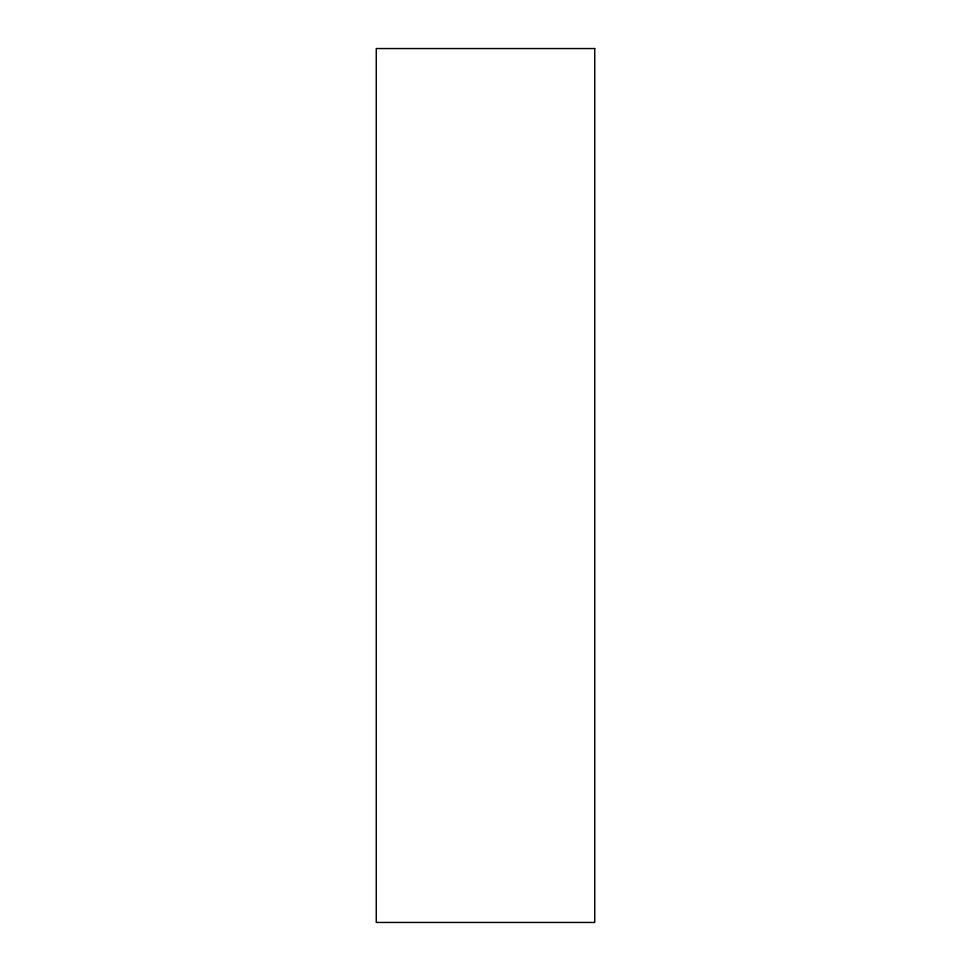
<?xml version="1.0" encoding="UTF-8"?>
<svg xmlns="http://www.w3.org/2000/svg" width="971" height="971" viewBox="0 0 971 971"><rect width="100%" height="100%" fill="white"/><g stroke="black" fill="none" stroke-linecap="round" stroke-linejoin="round"><path stroke-width="1.46" d="M594.738 48.55L376.263 48.55L376.263 922.45L594.738 922.45L594.738 48.55"/></g></svg>
